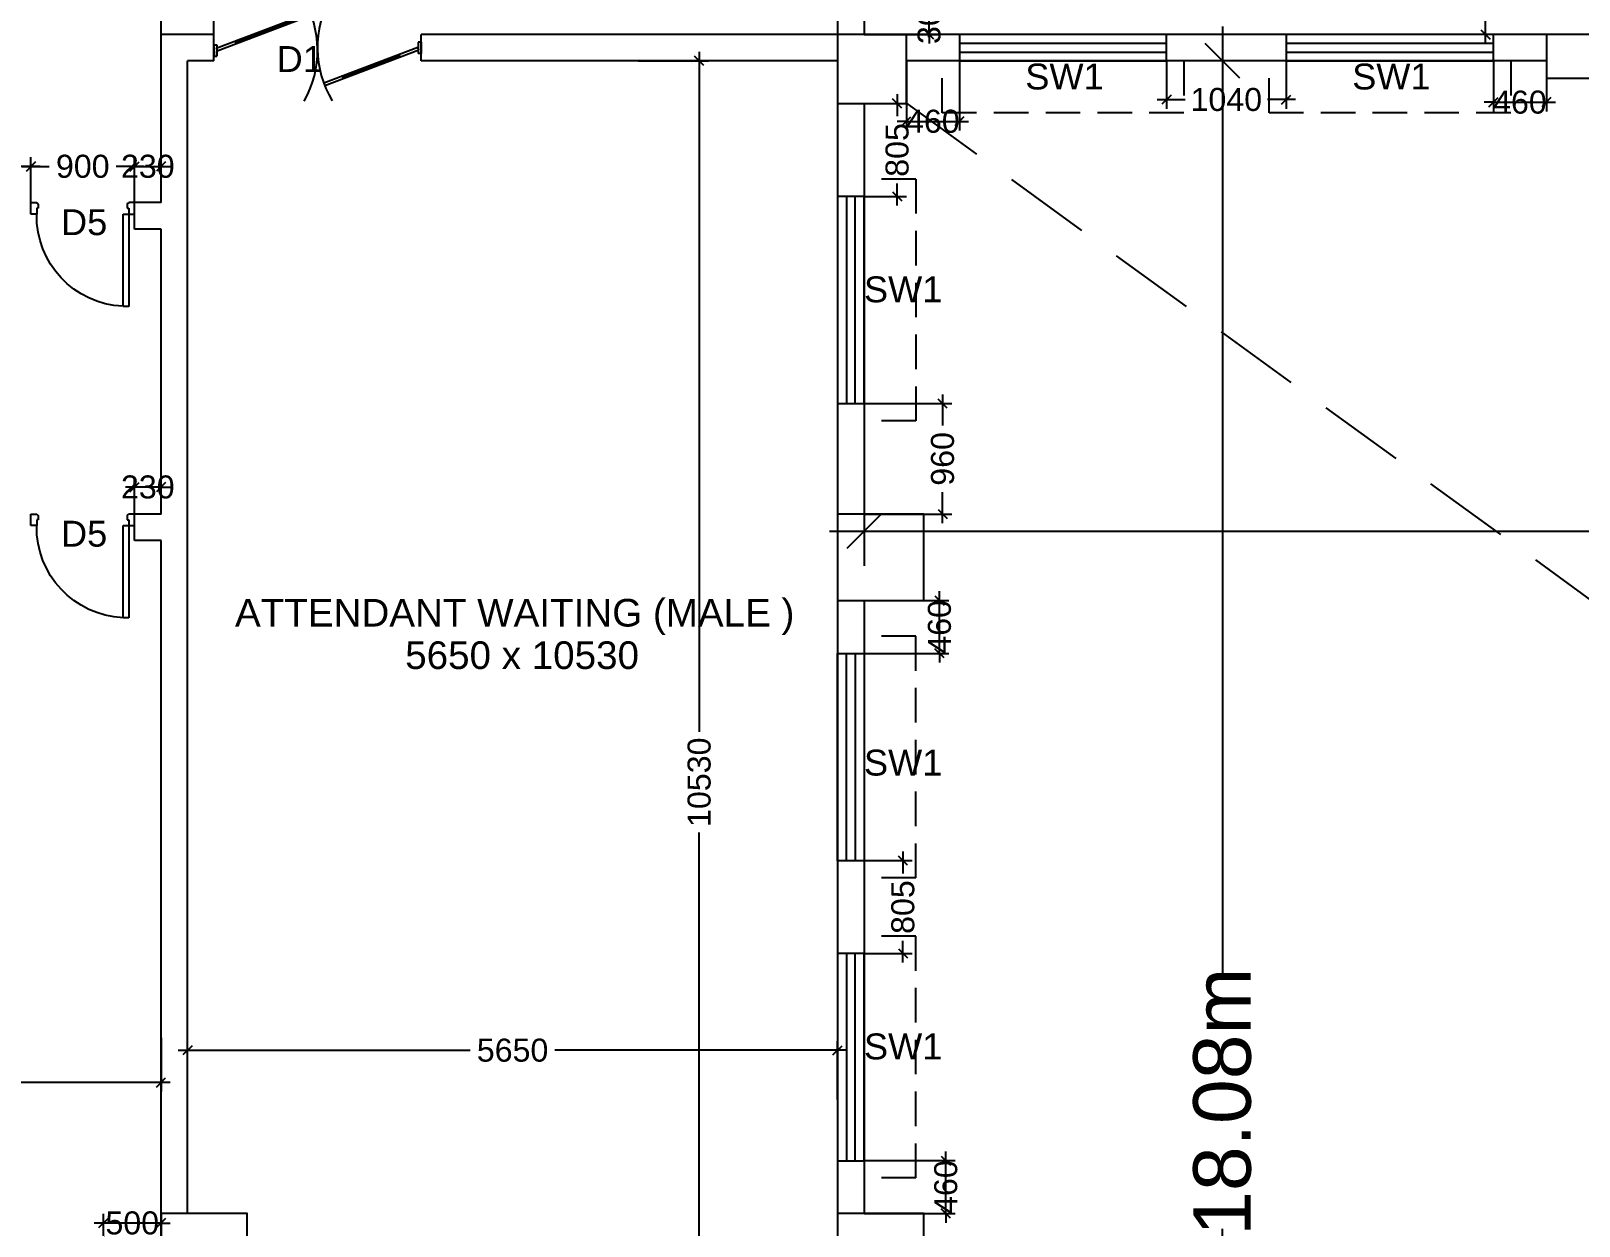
# Model space of a CAD drawing. Extents: x 7897917 to 8423973, y -6487334 to -6173396.
# Drawn here: x 7927784 to 7941236, y -6350513 to -6340135 of the extents above; entities that cross this region are included whole.
import ezdxf
from ezdxf.enums import TextEntityAlignment as Align

# ---------------------------------------------------------------- set-up
doc = ezdxf.new("R2010")
doc.units = 0
doc.header["$LTSCALE"] = 600
doc.header["$MEASUREMENT"] = 0
doc.header["$PDMODE"] = 35
doc.linetypes.add('DASHED', pattern=[0.75, 0.5, -0.25])
doc.linetypes.add('HIDDEN2', pattern=[0.1875, 0.125, -0.0625])
doc.layers.get('0').update_dxf_attribs({"linetype": 'CONTINUOUS'})
doc.layers.get('Defpoints').update_dxf_attribs({"linetype": 'CONTINUOUS'})
for name, color, linetype in [('chajja', 7, 'CONTINUOUS'), ('DIMEN', 5, 'CONTINUOUS'), ('DOOR', 32, 'CONTINUOUS'), ('Duct', 8, 'CONTINUOUS'), ('joinery', 7, 'CONTINUOUS'), ('LA-column', 3, 'CONTINUOUS'), ('Room Dim', 1, 'CONTINUOUS'), ('TEXT', 6, 'CONTINUOUS'), ('Walls', 7, 'CONTINUOUS'), ('WIN', 151, 'CONTINUOUS'), ('Working Dim', 5, 'CONTINUOUS')]:
    doc.layers.add(name, color=color, linetype=linetype)
doc.styles.add('ari', font='arial.ttf')
doc.styles.add('ARIAL', font='arial.ttf')
doc.styles.get("Standard").update_dxf_attribs({"font": 'romans.shx'})
doc.dimstyles.new('int. dim', dxfattribs={"dimtxt": 450, "dimasz": 80, "dimexe": 80, "dimexo": 0, "dimgap": 70, "dimtad": 0, "dimdec": 0, "dimzin": 12, "dimdsep": 46, "dimtxsty": 'ari', "dimblk": 'OBLIQUE', "dimcen": 2, "dimdle": 80, "dimclrd": 256, "dimclre": 256, "dimclrt": 6, "dimadec": 0, "dimazin": 0, "dimtfac": 1, "dimtdec": 0, "dimtix": 1, "dimtmove": 2, "dimatfit": 3, "dimfxl": 1, "dimtolj": 1, "dimtzin": 0, "dimlwd": -1, "dimlwe": -1, "dimarcsym": 0})
doc.dimstyles.new('STANDARD$0', dxfattribs={"dimscale": 0, "dimtxt": 150, "dimasz": 125, "dimexe": 0.75, "dimexo": 1, "dimgap": 25, "dimtad": 1, "dimdec": 0, "dimdsep": 46, "dimtxsty": 'Standard', "dimblk1": 'DOT', "dimblk2": 'DOT', "dimsah": 1, "dimcen": 2.5, "dimclrd": 1, "dimclre": 1, "dimclrt": 3, "dimadec": 0, "dimazin": 0, "dimtfac": 1, "dimtdec": 0, "dimtmove": 0, "dimatfit": 3, "dimldrblk": 'DOT', "dimfxl": 1, "dimtolj": 1, "dimtzin": 0, "dimarcsym": 0})

# ---------------------------------------------------------------- blocks, each defined once
blk = doc.blocks.new('1000')
at = {"layer": 'DOOR'}
for p, q in [((0, -100), (0, 0)), ((0, 0), (50, 0)), ((50, -100), (0, -100)), ((50, 0), (50, -2)), ((63, -49), (50, -49)), ((50, -49), (50, -100)), ((50, -100), (50, -901)), ((100, -100), (50, -100)), ((63, -13), (61, -13)), ((63, -13), (63, -49)), ((100, -901), (100, -100)), ((837, -13), (837, -49)), ((837, -13), (839, -13)), ((837, -49), (850, -49)), ((850, 0), (850, -2)), ((900, 0), (850, 0)), ((850, -49), (850, -100)), ((850, -100), (900, -100)), ((900, -100), (900, 0)), ((50, -901), (100, -901))]:
    blk.add_line(p, q, dxfattribs=at)
for centre, major_axis, start_param, end_param in [((50, -13), (-7.95, 7.95), 3.926991, 5.497787), ((850, -13), (7.95, 7.95), 0.785398, 2.356194)]:
    blk.add_ellipse(centre, major_axis=major_axis, ratio=1, start_param=start_param, end_param=end_param, dxfattribs=at)
at = {"layer": 'DOOR', "color": 145}
blk.add_ellipse((64, -115), major_axis=(-520, 590), ratio=1, start_param=2.464943, end_param=4.009476, dxfattribs=at)
blk = doc.blocks.new('_Oblique')
at = {"color": 0, "linetype": 'ByBlock', "lineweight": -2}
blk.add_line((-0.5, -0.5), (0.5, 0.5), dxfattribs=at)
blk = doc.blocks.new('*D241')
at = {"layer": 'Defpoints', "color": 0, "transparency": 16777216}
for p in [(7938137, -6340395), (7938172, -6340395), (7938172, -6358470)]:
    blk.add_point(p, dxfattribs=at)
at = {"layer": 'DIMEN', "color": 8, "transparency": 16777216}
for p, q in [((7938137, -6340095), (7938137, -6348328)), ((7938172, -6340395), (7937837, -6340395)), ((7938137, -6358770), (7938137, -6350538)), ((7938172, -6358470), (7937837, -6358470))]:
    blk.add_line(p, q, dxfattribs=at)
at = {"layer": 'DIMEN', "color": 8, "transparency": 16777216, "xscale": 300, "yscale": 300, "zscale": 300}
for p, rotation in [((7938137, -6340395), 90), ((7938137, -6358470), 270)]:
    blk.add_blockref('_Oblique', p, dxfattribs=dict(at, rotation=rotation))
at = {"layer": 'DIMEN', "color": 7, "transparency": 16777216, "insert": (7938137, -6349433), "char_height": 500, "attachment_point": 5, "rotation": 90, "style": 'ari'}
blk.add_mtext('\\A1;18.08m', dxfattribs=at)
blk = doc.blocks.new('*D253')
at = {"layer": 'Defpoints', "color": 0, "transparency": 16777216}
for p in [(7935023, -6344032), (7959604, -6344032), (7959604, -6344480)]:
    blk.add_point(p, dxfattribs=at)
at = {"layer": 'DIMEN', "color": 8, "transparency": 16777216}
for p, q in [((7935023, -6344032), (7935023, -6344780)), ((7959604, -6344032), (7959604, -6344780)), ((7934723, -6344480), (7946181, -6344480)), ((7959904, -6344480), (7948447, -6344480))]:
    blk.add_line(p, q, dxfattribs=at)
at = {"layer": 'DIMEN', "color": 8, "transparency": 16777216, "xscale": 300, "yscale": 300, "zscale": 300, "rotation": 180}
blk.add_blockref('_Oblique', (7935023, -6344480), dxfattribs=at)
at = {"layer": 'DIMEN', "color": 8, "transparency": 16777216, "xscale": 300, "yscale": 300, "zscale": 300}
blk.add_blockref('_Oblique', (7959604, -6344480), dxfattribs=at)
at = {"layer": 'DIMEN', "color": 7, "transparency": 16777216, "insert": (7947314, -6344480), "char_height": 500, "attachment_point": 5, "style": 'ari'}
blk.add_mtext('\\A1;24.58m', dxfattribs=at)
blk = doc.blocks.new('*D468')
at = {"layer": 'Defpoints', "color": 0, "transparency": 16777216}
for p in [(7933059, -6340395, 7), (7933591, -6340395), (7933059, -6350925, 5)]:
    blk.add_point(p, dxfattribs=at)
at = {"layer": 'Working Dim', "transparency": 16777216}
for p, q in [((7933591, -6340315), (7933591, -6346222)), ((7933059, -6340395), (7933671, -6340395)), ((7933591, -6351005), (7933591, -6347095)), ((7933059, -6350925), (7933671, -6350925))]:
    blk.add_line(p, q, dxfattribs=at)
at = {"layer": 'Working Dim', "transparency": 16777216, "xscale": 80, "yscale": 80, "zscale": 80}
for p, rotation in [((7933591, -6340395), 90), ((7933591, -6350925), 270)]:
    blk.add_blockref('_Oblique', p, dxfattribs=dict(at, rotation=rotation))
at = {"layer": 'Working Dim', "color": 6, "transparency": 16777216, "insert": (7933591, -6346659), "char_height": 200, "attachment_point": 5, "rotation": 90, "style": 'ari'}
blk.add_mtext('\\A1;10530', dxfattribs=at)
blk = doc.blocks.new('*D469')
at = {"layer": 'Defpoints', "color": 0, "transparency": 16777216}
for p in [(7934793, -6348987), (7929144, -6349413, 5), (7934793, -6349413, 5)]:
    blk.add_point(p, dxfattribs=at)
at = {"layer": 'Working Dim', "transparency": 16777216}
for p, q in [((7929144, -6349413), (7929144, -6348907)), ((7934793, -6349413), (7934793, -6348907)), ((7929064, -6348987), (7931600, -6348987)), ((7934873, -6348987), (7932337, -6348987))]:
    blk.add_line(p, q, dxfattribs=at)
at = {"layer": 'Working Dim', "transparency": 16777216, "xscale": 80, "yscale": 80, "zscale": 80, "rotation": 180}
blk.add_blockref('_Oblique', (7929144, -6348987), dxfattribs=at)
at = {"layer": 'Working Dim', "transparency": 16777216, "xscale": 80, "yscale": 80, "zscale": 80}
blk.add_blockref('_Oblique', (7934793, -6348987), dxfattribs=at)
at = {"layer": 'Working Dim', "color": 6, "transparency": 16777216, "insert": (7931969, -6348987), "char_height": 200, "attachment_point": 5, "style": 'ari'}
blk.add_mtext('\\A1;5650', dxfattribs=at)
blk = doc.blocks.new('*D479')
at = {"layer": 'Defpoints', "color": 0, "transparency": 16777216}
for p in [(7919004, -6348878, 5), (7928914, -6348878, 6), (7928914, -6349266)]:
    blk.add_point(p, dxfattribs=at)
at = {"layer": 'Working Dim', "transparency": 16777216}
for p, q in [((7919004, -6348878), (7919004, -6349346)), ((7928914, -6348878), (7928914, -6349346)), ((7918924, -6349266), (7923591, -6349266)), ((7928994, -6349266), (7924327, -6349266))]:
    blk.add_line(p, q, dxfattribs=at)
at = {"layer": 'Working Dim', "transparency": 16777216, "xscale": 80, "yscale": 80, "zscale": 80, "rotation": 180}
blk.add_blockref('_Oblique', (7919004, -6349266), dxfattribs=at)
at = {"layer": 'Working Dim', "transparency": 16777216, "xscale": 80, "yscale": 80, "zscale": 80}
blk.add_blockref('_Oblique', (7928914, -6349266), dxfattribs=at)
at = {"layer": 'Working Dim', "color": 6, "transparency": 16777216, "insert": (7923959, -6349266), "char_height": 200, "attachment_point": 5, "style": 'ari'}
blk.add_mtext('\\A1;9910', dxfattribs=at)
blk = doc.blocks.new('*D497')
at = {"layer": 'Defpoints', "color": 0, "transparency": 16777216}
for p in [(7940952, -6337765, 10), (7940423, -6340165), (7940952, -6340165, 6)]:
    blk.add_point(p, dxfattribs=at)
at = {"layer": 'Working Dim', "transparency": 16777216}
for p, q in [((7940952, -6337765), (7940343, -6337765)), ((7940423, -6337685), (7940423, -6338595)), ((7940423, -6340245), (7940423, -6339335)), ((7940952, -6340165), (7940343, -6340165))]:
    blk.add_line(p, q, dxfattribs=at)
at = {"layer": 'Working Dim', "transparency": 16777216, "xscale": 80, "yscale": 80, "zscale": 80}
for p, rotation in [((7940423, -6337765), 90), ((7940423, -6340165), 270)]:
    blk.add_blockref('_Oblique', p, dxfattribs=dict(at, rotation=rotation))
at = {"layer": 'Working Dim', "color": 6, "transparency": 16777216, "insert": (7940423, -6338965), "char_height": 200, "attachment_point": 5, "rotation": 90, "style": 'ari'}
blk.add_mtext('\\A1;2400', dxfattribs=at)
blk = doc.blocks.new('*D683')
at = {"layer": 'Defpoints', "color": 0, "transparency": 16777216}
for p in [(7925914, -6341311), (7925914, -6341625), (7927784, -6341625)]:
    blk.add_point(p, dxfattribs=at)
at = {"layer": 'Working Dim', "transparency": 16777216}
for p, q in [((7925914, -6341625), (7925914, -6341231)), ((7927784, -6341625), (7927784, -6341231)), ((7925834, -6341311), (7926490, -6341311)), ((7927864, -6341311), (7927208, -6341311))]:
    blk.add_line(p, q, dxfattribs=at)
at = {"layer": 'Working Dim', "transparency": 16777216, "xscale": 80, "yscale": 80, "zscale": 80, "rotation": 180}
blk.add_blockref('_Oblique', (7925914, -6341311), dxfattribs=at)
at = {"layer": 'Working Dim', "transparency": 16777216, "xscale": 80, "yscale": 80, "zscale": 80}
blk.add_blockref('_Oblique', (7927784, -6341311), dxfattribs=at)
at = {"layer": 'Working Dim', "color": 6, "transparency": 16777216, "insert": (7926849, -6341311), "char_height": 200, "attachment_point": 5, "style": 'ari'}
blk.add_mtext('\\A1;1870', dxfattribs=at)
blk = doc.blocks.new('*D684')
at = {"layer": 'Defpoints', "color": 0, "transparency": 16777216}
for p in [(7928684, -6341311), (7927784, -6341625), (7928684, -6341625)]:
    blk.add_point(p, dxfattribs=at)
at = {"layer": 'Working Dim', "transparency": 16777216}
for p, q in [((7927784, -6341625), (7927784, -6341231)), ((7928684, -6341625), (7928684, -6341231)), ((7927704, -6341311), (7927943, -6341311)), ((7928764, -6341311), (7928525, -6341311))]:
    blk.add_line(p, q, dxfattribs=at)
at = {"layer": 'Working Dim', "transparency": 16777216, "xscale": 80, "yscale": 80, "zscale": 80, "rotation": 180}
blk.add_blockref('_Oblique', (7927784, -6341311), dxfattribs=at)
at = {"layer": 'Working Dim', "transparency": 16777216, "xscale": 80, "yscale": 80, "zscale": 80}
blk.add_blockref('_Oblique', (7928684, -6341311), dxfattribs=at)
at = {"layer": 'Working Dim', "color": 6, "transparency": 16777216, "insert": (7928234, -6341311), "char_height": 200, "attachment_point": 5, "style": 'ari'}
blk.add_mtext('\\A1;900', dxfattribs=at)
blk = doc.blocks.new('*D685')
at = {"layer": 'Defpoints', "color": 0, "transparency": 16777216}
for p in [(7928914, -6341311), (7928684, -6341625), (7928914, -6341625)]:
    blk.add_point(p, dxfattribs=at)
at = {"layer": 'Working Dim', "transparency": 16777216}
for p, q in [((7928684, -6341625), (7928684, -6341231)), ((7928914, -6341625), (7928914, -6341231)), ((7928684, -6341311), (7928604, -6341311)), ((7928684, -6341311), (7928914, -6341311)), ((7928914, -6341311), (7928994, -6341311))]:
    blk.add_line(p, q, dxfattribs=at)
at = {"layer": 'Working Dim', "transparency": 16777216, "xscale": 80, "yscale": 80, "zscale": 80}
blk.add_blockref('_Oblique', (7928684, -6341311), dxfattribs=at)
at = {"layer": 'Working Dim', "transparency": 16777216, "xscale": 80, "yscale": 80, "zscale": 80, "rotation": 180}
blk.add_blockref('_Oblique', (7928914, -6341311), dxfattribs=at)
at = {"layer": 'Working Dim', "color": 6, "transparency": 16777216, "insert": (7928799, -6341311), "char_height": 200, "attachment_point": 5, "style": 'ari'}
blk.add_mtext('\\A1;230', dxfattribs=at)
blk = doc.blocks.new('*D718')
at = {"layer": 'Defpoints', "color": 0, "transparency": 16777216}
for p in [(7935391, -6340395), (7935851, -6340395), (7935851, -6340920)]:
    blk.add_point(p, dxfattribs=at)
at = {"layer": 'Working Dim', "transparency": 16777216}
for p, q in [((7935391, -6340395), (7935391, -6341000)), ((7935851, -6340395), (7935851, -6341000)), ((7935391, -6340920), (7935311, -6340920)), ((7935391, -6340920), (7935851, -6340920)), ((7935851, -6340920), (7935931, -6340920))]:
    blk.add_line(p, q, dxfattribs=at)
at = {"layer": 'Working Dim', "transparency": 16777216, "xscale": 80, "yscale": 80, "zscale": 80}
blk.add_blockref('_Oblique', (7935391, -6340920), dxfattribs=at)
at = {"layer": 'Working Dim', "transparency": 16777216, "xscale": 80, "yscale": 80, "zscale": 80, "rotation": 180}
blk.add_blockref('_Oblique', (7935851, -6340920), dxfattribs=at)
at = {"layer": 'Working Dim', "color": 6, "transparency": 16777216, "insert": (7935621, -6340920), "char_height": 200, "attachment_point": 5, "style": 'ari'}
blk.add_mtext('\\A1;460', dxfattribs=at)
blk = doc.blocks.new('*D719')
at = {"layer": 'Defpoints', "color": 0, "transparency": 16777216}
for p in [(7937651, -6340395), (7938691, -6340395), (7938691, -6340731)]:
    blk.add_point(p, dxfattribs=at)
at = {"layer": 'Working Dim', "transparency": 16777216}
for p, q in [((7937651, -6340395), (7937651, -6340811)), ((7938691, -6340395), (7938691, -6340811)), ((7937571, -6340731), (7937812, -6340731)), ((7938771, -6340731), (7938530, -6340731))]:
    blk.add_line(p, q, dxfattribs=at)
at = {"layer": 'Working Dim', "transparency": 16777216, "xscale": 80, "yscale": 80, "zscale": 80, "rotation": 180}
blk.add_blockref('_Oblique', (7937651, -6340731), dxfattribs=at)
at = {"layer": 'Working Dim', "transparency": 16777216, "xscale": 80, "yscale": 80, "zscale": 80}
blk.add_blockref('_Oblique', (7938691, -6340731), dxfattribs=at)
at = {"layer": 'Working Dim', "color": 6, "transparency": 16777216, "insert": (7938171, -6340731), "char_height": 200, "attachment_point": 5, "style": 'ari'}
blk.add_mtext('\\A1;1040', dxfattribs=at)
blk = doc.blocks.new('*D720')
at = {"layer": 'Defpoints', "color": 0, "transparency": 16777216}
for p in [(7940492, -6340395), (7940952, -6340395), (7940952, -6340754)]:
    blk.add_point(p, dxfattribs=at)
at = {"layer": 'Working Dim', "transparency": 16777216}
for p, q in [((7940492, -6340395), (7940492, -6340834)), ((7940952, -6340395), (7940952, -6340834)), ((7940492, -6340754), (7940412, -6340754)), ((7940492, -6340754), (7940952, -6340754)), ((7940952, -6340754), (7941032, -6340754))]:
    blk.add_line(p, q, dxfattribs=at)
at = {"layer": 'Working Dim', "transparency": 16777216, "xscale": 80, "yscale": 80, "zscale": 80}
blk.add_blockref('_Oblique', (7940492, -6340754), dxfattribs=at)
at = {"layer": 'Working Dim', "transparency": 16777216, "xscale": 80, "yscale": 80, "zscale": 80, "rotation": 180}
blk.add_blockref('_Oblique', (7940952, -6340754), dxfattribs=at)
at = {"layer": 'Working Dim', "color": 6, "transparency": 16777216, "insert": (7940722, -6340754), "char_height": 200, "attachment_point": 5, "style": 'ari'}
blk.add_mtext('\\A1;460', dxfattribs=at)
blk = doc.blocks.new('*D753')
at = {"layer": 'Defpoints', "color": 0, "transparency": 16777216}
for p in [(7935023, -6349945), (7935734, -6349945), (7935023, -6350405, 2)]:
    blk.add_point(p, dxfattribs=at)
at = {"layer": 'Working Dim', "transparency": 16777216}
for p, q in [((7935734, -6349945), (7935734, -6349865)), ((7935023, -6349945), (7935814, -6349945)), ((7935734, -6350405), (7935734, -6349945)), ((7935023, -6350405), (7935814, -6350405)), ((7935734, -6350405), (7935734, -6350485))]:
    blk.add_line(p, q, dxfattribs=at)
at = {"layer": 'Working Dim', "transparency": 16777216, "xscale": 80, "yscale": 80, "zscale": 80}
for p, rotation in [((7935734, -6349945), 270), ((7935734, -6350405), 90)]:
    blk.add_blockref('_Oblique', p, dxfattribs=dict(at, rotation=rotation))
at = {"layer": 'Working Dim', "color": 6, "transparency": 16777216, "insert": (7935734, -6350175), "char_height": 200, "attachment_point": 5, "rotation": 90, "style": 'ari'}
blk.add_mtext('\\A1;460', dxfattribs=at)
blk = doc.blocks.new('*D754')
at = {"layer": 'Defpoints', "color": 0, "transparency": 16777216}
for p in [(7935023, -6347340), (7935361, -6347340), (7935023, -6348145)]:
    blk.add_point(p, dxfattribs=at)
at = {"layer": 'Working Dim', "transparency": 16777216}
for p, q in [((7935361, -6347260), (7935361, -6347451)), ((7935023, -6347340), (7935441, -6347340)), ((7935361, -6348225), (7935361, -6348035)), ((7935023, -6348145), (7935441, -6348145))]:
    blk.add_line(p, q, dxfattribs=at)
at = {"layer": 'Working Dim', "transparency": 16777216, "xscale": 80, "yscale": 80, "zscale": 80}
for p, rotation in [((7935361, -6347340), 90), ((7935361, -6348145), 270)]:
    blk.add_blockref('_Oblique', p, dxfattribs=dict(at, rotation=rotation))
at = {"layer": 'Working Dim', "color": 6, "transparency": 16777216, "insert": (7935361, -6347743), "char_height": 200, "attachment_point": 5, "rotation": 90, "style": 'ari'}
blk.add_mtext('\\A1;805', dxfattribs=at)
blk = doc.blocks.new('*D755')
at = {"layer": 'Defpoints', "color": 0, "transparency": 16777216}
for p in [(7935023, -6345080), (7935679, -6345080), (7935023, -6345540)]:
    blk.add_point(p, dxfattribs=at)
at = {"layer": 'Working Dim', "transparency": 16777216}
for p, q in [((7935679, -6345080), (7935679, -6345000)), ((7935023, -6345080), (7935759, -6345080)), ((7935679, -6345540), (7935679, -6345080)), ((7935023, -6345540), (7935759, -6345540)), ((7935679, -6345540), (7935679, -6345620))]:
    blk.add_line(p, q, dxfattribs=at)
at = {"layer": 'Working Dim', "transparency": 16777216, "xscale": 80, "yscale": 80, "zscale": 80}
for p, rotation in [((7935679, -6345080), 270), ((7935679, -6345540), 90)]:
    blk.add_blockref('_Oblique', p, dxfattribs=dict(at, rotation=rotation))
at = {"layer": 'Working Dim', "color": 6, "transparency": 16777216, "insert": (7935679, -6345310), "char_height": 200, "attachment_point": 5, "rotation": 90, "style": 'ari'}
blk.add_mtext('\\A1;460', dxfattribs=at)
blk = doc.blocks.new('*D756')
at = {"layer": 'Defpoints', "color": 0, "transparency": 16777216}
for p in [(7935023, -6343371), (7935706, -6343371), (7935023, -6344330)]:
    blk.add_point(p, dxfattribs=at)
at = {"layer": 'Working Dim', "transparency": 16777216}
for p, q in [((7935706, -6343291), (7935706, -6343560)), ((7935023, -6343371), (7935786, -6343371)), ((7935706, -6344410), (7935706, -6344141)), ((7935023, -6344330), (7935786, -6344330))]:
    blk.add_line(p, q, dxfattribs=at)
at = {"layer": 'Working Dim', "transparency": 16777216, "xscale": 80, "yscale": 80, "zscale": 80}
for p, rotation in [((7935706, -6343371), 90), ((7935706, -6344330), 270)]:
    blk.add_blockref('_Oblique', p, dxfattribs=dict(at, rotation=rotation))
at = {"layer": 'Working Dim', "color": 6, "transparency": 16777216, "insert": (7935706, -6343851), "char_height": 200, "attachment_point": 5, "rotation": 90, "style": 'ari'}
blk.add_mtext('\\A1;960', dxfattribs=at)
blk = doc.blocks.new('*D757')
at = {"layer": 'Defpoints', "color": 0, "transparency": 16777216}
for p in [(7935023, -6340765), (7935311, -6340765), (7935023, -6341571)]:
    blk.add_point(p, dxfattribs=at)
at = {"layer": 'Working Dim', "transparency": 16777216}
for p, q in [((7935311, -6340685), (7935311, -6340876)), ((7935023, -6340765), (7935391, -6340765)), ((7935311, -6341651), (7935311, -6341460)), ((7935023, -6341571), (7935391, -6341571))]:
    blk.add_line(p, q, dxfattribs=at)
at = {"layer": 'Working Dim', "transparency": 16777216, "xscale": 80, "yscale": 80, "zscale": 80}
for p, rotation in [((7935311, -6340765), 90), ((7935311, -6341571), 270)]:
    blk.add_blockref('_Oblique', p, dxfattribs=dict(at, rotation=rotation))
at = {"layer": 'Working Dim', "color": 6, "transparency": 16777216, "insert": (7935311, -6341168), "char_height": 200, "attachment_point": 5, "rotation": 90, "style": 'ari'}
blk.add_mtext('\\A1;805', dxfattribs=at)
blk = doc.blocks.new('*D1123')
at = {"layer": 'Defpoints', "color": 0, "transparency": 16777216}
for p in [(7928684, -6344096), (7928684, -6344330), (7928914, -6344330)]:
    blk.add_point(p, dxfattribs=at)
at = {"layer": 'Working Dim', "transparency": 16777216}
for p, q in [((7928684, -6344096), (7928604, -6344096)), ((7928684, -6344330), (7928684, -6344016)), ((7928914, -6344096), (7928684, -6344096)), ((7928914, -6344330), (7928914, -6344016)), ((7928914, -6344096), (7928994, -6344096))]:
    blk.add_line(p, q, dxfattribs=at)
at = {"layer": 'Working Dim', "transparency": 16777216, "xscale": 80, "yscale": 80, "zscale": 80}
blk.add_blockref('_Oblique', (7928684, -6344096), dxfattribs=at)
at = {"layer": 'Working Dim', "transparency": 16777216, "xscale": 80, "yscale": 80, "zscale": 80, "rotation": 180}
blk.add_blockref('_Oblique', (7928914, -6344096), dxfattribs=at)
at = {"layer": 'Working Dim', "color": 6, "transparency": 16777216, "insert": (7928799, -6344096), "char_height": 200, "attachment_point": 5, "style": 'ari'}
blk.add_mtext('\\A1;230', dxfattribs=at)
blk = doc.blocks.new('*D1124')
at = {"layer": 'Defpoints', "color": 0, "transparency": 16777216}
for p in [(7929374, -6339846), (7928914, -6340165), (7929374, -6340165)]:
    blk.add_point(p, dxfattribs=at)
at = {"layer": 'Working Dim', "transparency": 16777216}
for p, q in [((7928914, -6340165), (7928914, -6339766)), ((7929374, -6340165), (7929374, -6339766)), ((7928914, -6339846), (7928834, -6339846)), ((7928914, -6339846), (7929374, -6339846)), ((7929374, -6339846), (7929454, -6339846))]:
    blk.add_line(p, q, dxfattribs=at)
at = {"layer": 'Working Dim', "transparency": 16777216, "xscale": 80, "yscale": 80, "zscale": 80}
blk.add_blockref('_Oblique', (7928914, -6339846), dxfattribs=at)
at = {"layer": 'Working Dim', "transparency": 16777216, "xscale": 80, "yscale": 80, "zscale": 80, "rotation": 180}
blk.add_blockref('_Oblique', (7929374, -6339846), dxfattribs=at)
at = {"layer": 'Working Dim', "color": 6, "transparency": 16777216, "insert": (7929144, -6339846), "char_height": 200, "attachment_point": 5, "style": 'ari'}
blk.add_mtext('\\A1;460', dxfattribs=at)
blk = doc.blocks.new('*D1125')
at = {"layer": 'Defpoints', "color": 0, "transparency": 16777216}
for p in [(7928414, -6350487), (7928414, -6350925), (7928914, -6350925)]:
    blk.add_point(p, dxfattribs=at)
at = {"layer": 'Working Dim', "transparency": 16777216}
for p, q in [((7928414, -6350925), (7928414, -6350407)), ((7928914, -6350925), (7928914, -6350407)), ((7928414, -6350487), (7928334, -6350487)), ((7928914, -6350487), (7928414, -6350487)), ((7928914, -6350487), (7928994, -6350487))]:
    blk.add_line(p, q, dxfattribs=at)
at = {"layer": 'Working Dim', "transparency": 16777216, "xscale": 80, "yscale": 80, "zscale": 80}
blk.add_blockref('_Oblique', (7928414, -6350487), dxfattribs=at)
at = {"layer": 'Working Dim', "transparency": 16777216, "xscale": 80, "yscale": 80, "zscale": 80, "rotation": 180}
blk.add_blockref('_Oblique', (7928914, -6350487), dxfattribs=at)
at = {"layer": 'Working Dim', "color": 6, "transparency": 16777216, "insert": (7928664, -6350487), "char_height": 200, "attachment_point": 5, "style": 'ari'}
blk.add_mtext('\\A1;500', dxfattribs=at)
blk = doc.blocks.new('Z$W@#5624')
at = {"layer": 'DOOR'}
for p, q in [((19, 470), (840, 769)), ((28, 446), (849, 745)), ((188, 518), (680, 697)), ((676, 709), (685, 685)), ((0, 400), (0, 499)), ((0, 499), (25, 499)), ((19, 470), (28, 446)), ((25, 400), (25, 499)), ((183, 529), (192, 506)), ((1770, 453), (949, 154)), ((1779, 429), (957, 130)), ((1779, 429), (1770, 453)), ((1798, 499), (1773, 499)), ((1773, 400), (1773, 499)), ((1798, 400), (1798, 499)), ((0, 400), (25, 400)), ((1610, 381), (1117, 202)), ((1614, 369), (1606, 393)), ((1798, 400), (1773, 400)), ((1113, 214), (1122, 190))]:
    blk.add_line(p, q, dxfattribs=at)
at = {"layer": 'DOOR', "color": 145}
for centre, start_param, end_param in [((0, 449), 2.617994, 3.665191), ((1798, 449), -0.523599, 0.523599)]:
    blk.add_ellipse(centre, major_axis=(-899, 0), ratio=1, start_param=start_param, end_param=end_param, dxfattribs=at)
blk = doc.blocks.new('*D1696')
at = {"layer": 'Defpoints', "color": 0, "transparency": 16777216}
for p in [(7935023, -6339865), (7935589, -6339865), (7935023, -6340165, 2)]:
    blk.add_point(p, dxfattribs=at)
at = {"layer": 'Working Dim', "transparency": 16777216}
for p, q in [((7935589, -6339865), (7935589, -6339785)), ((7935023, -6339865), (7935669, -6339865)), ((7935589, -6340165), (7935589, -6339865)), ((7935023, -6340165), (7935669, -6340165)), ((7935589, -6340165), (7935589, -6340245))]:
    blk.add_line(p, q, dxfattribs=at)
at = {"layer": 'Working Dim', "transparency": 16777216, "xscale": 80, "yscale": 80, "zscale": 80}
for p, rotation in [((7935589, -6339865), 270), ((7935589, -6340165), 90)]:
    blk.add_blockref('_Oblique', p, dxfattribs=dict(at, rotation=rotation))
at = {"layer": 'Working Dim', "color": 6, "transparency": 16777216, "insert": (7935589, -6340015), "char_height": 200, "attachment_point": 5, "rotation": 90, "style": 'ari'}
blk.add_mtext('\\A1;300', dxfattribs=at)

msp = doc.modelspace()

# ---------------------------------------------------------------- linework, layer by layer
at = {"layer": 'chajja', "color": 7, "linetype": 'DASHED'}
for p, q in [((7935473.455, -6341420.851), (7935023.455, -6341420.851)), ((7935473.455, -6341420.851), (7935473.455, -6343520.851)), ((7935473.455, -6343520.851), (7935023.455, -6343520.851)), ((7935473.455, -6345390.448), (7935023.455, -6345390.448)), ((7935473.455, -6347490.448), (7935473.455, -6345390.448)), ((7935473.455, -6347490.448), (7935023.455, -6347490.448)), ((7935473.455, -6347995.387), (7935023.455, -6347995.387)), ((7935473.455, -6350095.387), (7935473.455, -6347995.387)), ((7935473.455, -6350095.387), (7935023.455, -6350095.387))]:
    msp.add_line(p, q, dxfattribs=at)
for points in [[(7937801.455, -6340395.289), (7937801.455, -6340845.289), (7935701.455, -6340845.289), (7935701.455, -6340395.289)], [(7940642.046, -6340395.289), (7940642.046, -6340845.289), (7938542.046, -6340845.289), (7938542.046, -6340395.289)]]:
    msp.add_lwpolyline(points, dxfattribs=at)
at = {"layer": 'Duct', "color": 8, "linetype": 'HIDDEN2', "ltscale": 10}
msp.add_line((7935393.455, -6340765.289), (7959083.956, -6357950.454), dxfattribs=at)
at = {"layer": 'LA-column', "color": 2}
for points, elevation in [([(7934791.455, -6340765.366), (7935391.455, -6340765.366), (7935391.455, -6340165.366), (7934791.455, -6340165.366)], 2.092), ([(7940952.046, -6340545.366), (7941552.046, -6340545.366), (7941552.046, -6340165.366), (7940952.046, -6340165.366)], 5.131), ([(7934791.455, -6351155.366), (7935541.455, -6351155.366), (7935541.455, -6350405.366), (7934791.455, -6350405.366)], 2.092)]:
    msp.add_lwpolyline(points, close=True, dxfattribs=dict(at, elevation=elevation))
for points in [[(7934791.545, -6345080.409), (7935541.545, -6345080.409), (7935541.545, -6344330.409), (7934791.545, -6344330.409)], [(7928913.907, -6351155.366), (7929663.907, -6351155.366), (7929663.907, -6350405.366), (7928913.907, -6350405.366)]]:
    msp.add_lwpolyline(points, close=True, dxfattribs=at)
at = {"layer": 'Walls'}
for p, q in [((7934793.455, -6339865.327), (7934793.455, -6340165.289)), ((7935023.455, -6339865.327), (7935023.455, -6340165.289)), ((7934793.455, -6340765.387), (7934793.455, -6344330.431)), ((7935023.455, -6340765.387), (7935023.455, -6344330.431)), ((7934793.455, -6345080.414), (7934793.455, -6350405.387)), ((7935023.455, -6345080.414), (7935023.455, -6350405.387))]:
    msp.add_line(p, q, dxfattribs=at)
at = {"layer": 'Walls', "linetype": 'Continuous'}
for p, q in [((7929373.892, -6340165.289), (7928913.91, -6340165.289)), ((7928913.91, -6341625.353), (7928913.91, -6340165.289)), ((7929373.892, -6340395.289), (7929373.892, -6340165.218)), ((7931173.91, -6340395.289), (7931173.91, -6340165.218)), ((7934793.455, -6340165.289), (7931173.91, -6340165.289)), ((7940952.046, -6340165.289), (7935391.455, -6340165.289)), ((7929373.892, -6340395.289), (7929143.91, -6340395.289)), ((7929143.91, -6350405.484), (7929143.91, -6340395.289)), ((7934793.455, -6340395.289), (7931173.91, -6340395.289)), ((7940952.046, -6340395.289), (7935391.455, -6340395.289)), ((7928683.91, -6341855.353), (7928683.91, -6341625.282)), ((7928913.91, -6341625.353), (7928683.91, -6341625.353)), ((7928913.91, -6341855.353), (7928683.91, -6341855.353)), ((7928913.91, -6344330.426), (7928913.91, -6341855.353)), ((7928683.91, -6344560.426), (7928683.91, -6344330.356)), ((7928913.91, -6344330.426), (7928683.91, -6344330.426)), ((7928913.91, -6344560.426), (7928683.91, -6344560.426)), ((7928913.91, -6350405.484), (7928913.91, -6344560.426))]:
    msp.add_line(p, q, dxfattribs=at)
at = {"layer": 'WIN', "linetype": 'Continuous'}
for points in [[(7937651.455, -6340395.289), (7937651.455, -6340165.289), (7935851.455, -6340165.289), (7935851.455, -6340395.289)], [(7940492.046, -6340395.289), (7940492.046, -6340165.289), (7938692.046, -6340165.289), (7938692.046, -6340395.289)], [(7937651.455, -6340318.289), (7937651.455, -6340242.289), (7935851.455, -6340242.289), (7935851.455, -6340318.289)], [(7940492.046, -6340318.289), (7940492.046, -6340242.289), (7938692.046, -6340242.289), (7938692.046, -6340318.289)], [(7935023.455, -6341570.851), (7934793.455, -6341570.851), (7934793.455, -6343370.851), (7935023.455, -6343370.851)], [(7934946.455, -6341570.851), (7934870.455, -6341570.851), (7934870.455, -6343370.851), (7934946.455, -6343370.851)], [(7935023.455, -6347340.448), (7934793.455, -6347340.448), (7934793.455, -6345540.448), (7935023.455, -6345540.448)], [(7934946.455, -6347340.448), (7934870.455, -6347340.448), (7934870.455, -6345540.448), (7934946.455, -6345540.448)], [(7935023.455, -6348145.387), (7934793.455, -6348145.387), (7934793.455, -6349945.387), (7935023.455, -6349945.387)], [(7934946.455, -6348145.387), (7934870.455, -6348145.387), (7934870.455, -6349945.387), (7934946.455, -6349945.387)]]:
    msp.add_lwpolyline(points, close=True, dxfattribs=at)

# ---------------------------------------------------------------- block references
at = {"layer": 'DOOR', "linetype": 'Continuous', "xscale": 1.001247152216015, "yscale": 1.001247152216015, "zscale": 1.001247152216015, "rotation": 180.7611331657779}
msp.add_blockref('Z$W@#5624', (7931167.933, -6339830.329), dxfattribs=at)
at = {"layer": 'DOOR', "linetype": 'Continuous', "xscale": -1, "rotation": 359.9999867665085}
for p in [(7928683.919, -6341625.282), (7928683.919, -6344330.356)]:
    msp.add_blockref('1000', p, dxfattribs=at)

# ---------------------------------------------------------------- texts
at = {"layer": 'joinery', "style": 'ari'}
for s, p in [('D1', (7930119.715, -6340490.975, -3.388)), ('SW1', (7936764.664, -6340642.919)), ('SW1', (7939605.255, -6340642.919)), ('D5', (7928245.81, -6341907.983)), ('SW1', (7935362.83, -6342491.114)), ('D5', (7928245.81, -6344613.057)), ('SW1', (7935362.83, -6346600.922)), ('SW1', (7935362.83, -6349065.65))]:
    msp.add_text(s, height=225, dxfattribs=at).set_placement(p, align=Align.CENTER)
at = {"layer": 'Room Dim', "style": 'ARIAL'}
msp.add_text('5650 x 10530', height=240, dxfattribs=at).set_placement((7932051.706, -6345675.552), align=Align.CENTER)
at = {"layer": 'TEXT', "color": 7, "style": 'ARIAL'}
msp.add_text('ATTENDANT WAITING (MALE )', height=240, dxfattribs=at).set_placement((7931987.343, -6345306.929), align=Align.CENTER)

# ---------------------------------------------------------------- dimensions: what is measured, and where the dimension line sits
at = {"layer": 'DIMEN'}
dim = msp.add_linear_dim(base=(7938137.056, -6340395.289, 5.131), p1=(7938171.705, -6358470.477, 5.131), p2=(7938171.705, -6340395.289, 5.131), angle=90, dimstyle='STANDARD$0', override={"dimscale": 1, "dimtxt": 500, "dimasz": 300, "dimexe": 300, "dimexo": 0, "dimgap": 1, "dimtad": 0, "dimdec": 2, "dimlfac": 0.001, "dimzin": 0, "dimpost": 'm', "dimtxsty": 'ari', "dimblk1": 'Oblique', "dimblk2": 'Oblique', "dimcen": 0, "dimdle": 300, "dimclrd": 8, "dimclre": 8, "dimclrt": 7, "dimadec": 2, "dimtdec": 2, "dimtmove": 2, "dimfxl": 0.75, "dimfrac": 1, "dimlwd": 65535, "dimlwe": 65535}, dxfattribs=at)
dim.commit()
dim.dimension.update_dxf_attribs({"geometry": '*D241', "text_midpoint": (7938137.056, -6349432.883, 5.131)})
dim = msp.add_linear_dim(base=(7959603.956, -6344480.334), p1=(7935023.455, -6344032.036), p2=(7959603.956, -6344032.036), dimstyle='STANDARD$0', override={"dimscale": 1, "dimtxt": 500, "dimasz": 300, "dimexe": 300, "dimexo": 0, "dimgap": 1, "dimtad": 0, "dimdec": 2, "dimlfac": 0.001, "dimzin": 0, "dimpost": 'm', "dimtxsty": 'ari', "dimblk1": 'Oblique', "dimblk2": 'Oblique', "dimcen": 0, "dimdle": 300, "dimclrd": 8, "dimclre": 8, "dimclrt": 7, "dimadec": 2, "dimtdec": 2, "dimtmove": 2, "dimfxl": 0.75, "dimfrac": 1, "dimlwd": 65535, "dimlwe": 65535}, dxfattribs=at)
dim.commit()
dim.dimension.update_dxf_attribs({"geometry": '*D253', "text_midpoint": (7947313.706, -6344480.334)})
at = {"layer": 'Working Dim'}
for base, p1, p2, override, picture, middle in [((7940423.13, -6340165.289), (7940952.046, -6337765.366, 10.262), (7940952.045, -6340165.289, 5.783), {"dimtxt": 200}, '*D497', (7940423.13, -6338965.327)), ((7935588.943, -6339865.327), (7935023.455, -6340165.366, 2.092), (7935023.455, -6339865.327), {"dimtxt": 200, "dimarcsym": 1}, '*D1696', (7935588.943, -6340015.346)), ((7935311.455, -6340765.387), (7935023.455, -6341570.851), (7935023.455, -6340765.387), {"dimtxt": 200}, '*D757', (7935311.455, -6341168.119)), ((7935706.172, -6343370.851), (7935023.455, -6344330.431), (7935023.455, -6343370.851), {"dimtxt": 200}, '*D756', (7935706.172, -6343850.641)), ((7935679.149, -6345080.414), (7935023.455, -6345540.448), (7935023.455, -6345080.414), {"dimtxt": 200}, '*D755', (7935679.149, -6345310.431)), ((7935361.228, -6347340.448), (7935023.455, -6348145.387), (7935023.455, -6347340.448), {"dimtxt": 200}, '*D754', (7935361.228, -6347742.918)), ((7935733.88, -6349945.387), (7935023.455, -6350405.366, 2.092), (7935023.455, -6349945.387), {"dimtxt": 200}, '*D753', (7935733.88, -6350175.376))]:
    dim = msp.add_linear_dim(base=base, p1=p1, p2=p2, angle=90, dimstyle='int. dim', override=override, dxfattribs=at)
    dim.commit()
    dim.dimension.update_dxf_attribs({"geometry": picture, "text_midpoint": middle})
for base, p1, p2, override, picture, middle in [((7929373.892, -6339846.116), (7928913.91, -6340165.289), (7929373.892, -6340165.218), {"dimtxt": 200, "dimarcsym": 1}, '*D1124', (7929143.901, -6339846.116)), ((7935851.455, -6340919.923), (7935391.455, -6340395.289), (7935851.455, -6340395.289), {"dimtxt": 200}, '*D718', (7935621.455, -6340919.923)), ((7938691.046, -6340731.471), (7937651.455, -6340395.289), (7938691.046, -6340395.289), {"dimtxt": 200}, '*D719', (7938171.25, -6340731.471)), ((7940952.046, -6340754.252), (7940492.046, -6340395.289), (7940952.046, -6340395.289), {"dimtxt": 200}, '*D720', (7940722.046, -6340754.252)), ((7925913.907, -6341310.604), (7927783.892, -6341625.353), (7925913.907, -6341625.353), {"dimtxt": 200}, '*D683', (7926848.899, -6341310.604)), ((7928683.919, -6341310.604), (7927783.892, -6341625.282), (7928683.919, -6341625.353), {"dimtxt": 200}, '*D684', (7928233.905, -6341310.604)), ((7928913.91, -6341310.604), (7928683.919, -6341625.282), (7928913.91, -6341625.353), {"dimtxt": 200}, '*D685', (7928798.915, -6341310.604)), ((7928683.919, -6344096.41), (7928913.91, -6344330.426), (7928683.919, -6344330.356), {"dimtxt": 200, "dimarcsym": 1}, '*D1123', (7928798.915, -6344096.41)), ((7928913.91, -6349266.131), (7919003.907, -6348877.892, 5.131), (7928913.91, -6348877.893, 6.472), {"dimtxt": 200}, '*D479', (7923958.909, -6349266.131)), ((7934793.455, -6348986.736), (7929143.91, -6349413.264, 5.131), (7934793.455, -6349413.264, 5.131), {"dimtxt": 200}, '*D469', (7931968.683, -6348986.736)), ((7928413.964, -6350487.318), (7928913.907, -6350925.484), (7928413.964, -6350925.484), {"dimtxt": 200, "dimarcsym": 1}, '*D1125', (7928663.936, -6350487.318))]:
    dim = msp.add_linear_dim(base=base, p1=p1, p2=p2, dimstyle='int. dim', override=override, dxfattribs=at)
    dim.commit()
    dim.dimension.update_dxf_attribs({"geometry": picture, "text_midpoint": middle})
dim = msp.add_linear_dim(base=(7933591.028, -6340395.289), p1=(7933059.134, -6350925.481, 5.131), p2=(7933059.134, -6340395.289, 7.223), angle=90, dimstyle='int. dim', override={"dimtxt": 200}, dxfattribs=at)
dim.commit()
dim.dimension.update_dxf_attribs({"geometry": '*D468', "text_midpoint": (7933591.028, -6346658.604), "dimtype": 160})

doc.saveas('drawing.dxf')
